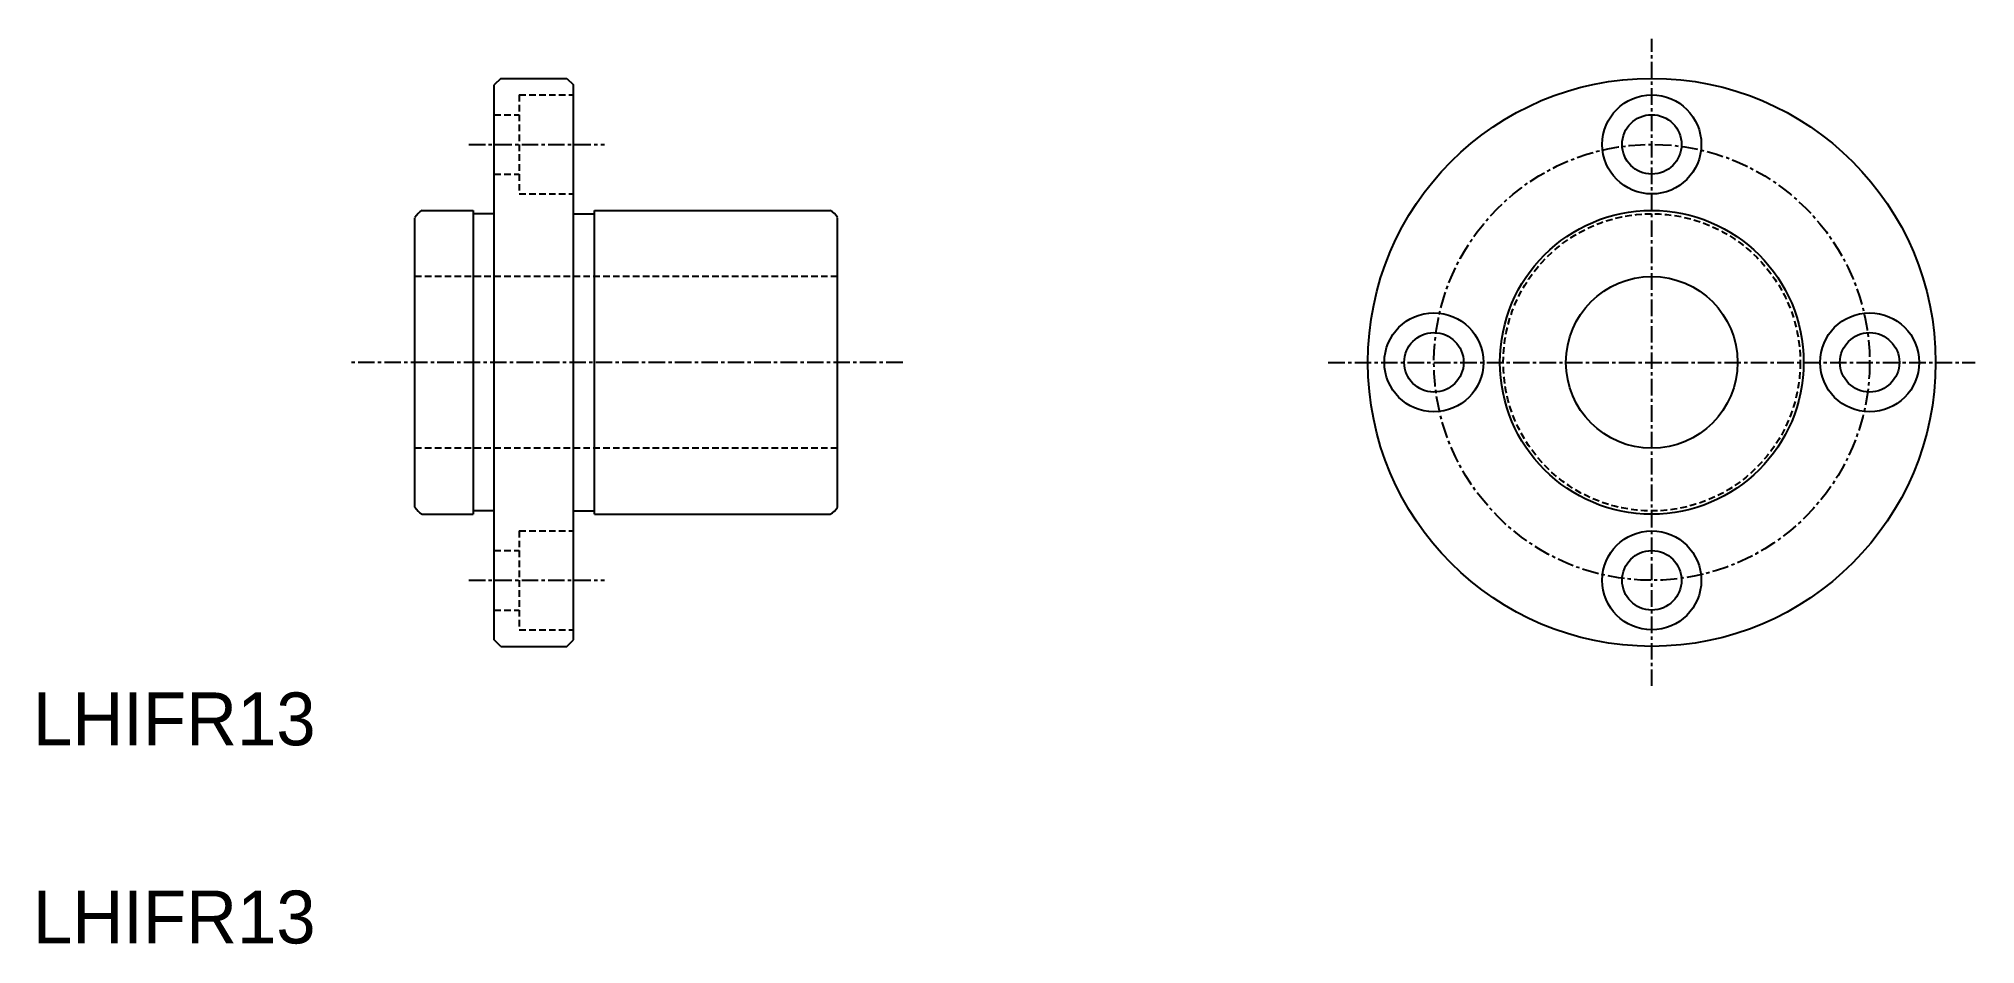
# Model space of a CAD drawing. Extents: x 195 to 342, y 141 to 210.
import ezdxf

# ---------------------------------------------------------------- set-up
doc = ezdxf.new("R2010")
doc.units = 0
doc.linetypes.add('CENTER', pattern=[2, 1.25, -0.25, 0.25, -0.25])
doc.linetypes.add('DASHED', pattern=[0.75, 0.5, -0.25])
doc.layers.get('0').update_dxf_attribs({"linetype": 'CONTINUOUS'})
doc.layers.add('CENTER', color=1, linetype='CENTER')

msp = doc.modelspace()

# ---------------------------------------------------------------- linework, layer by layer
at = {"color": 7, "linetype": 'CONTINUOUS'}
for p, q in [((230.18, 206.99), (229.68, 206.49)), ((230.18, 206.99), (235.18, 206.99)), ((235.18, 206.99), (235.68, 206.49)), ((229.68, 164.49), (229.68, 206.49)), ((235.68, 164.49), (235.68, 206.49)), ((224.23, 196.99), (228.08, 196.99)), ((228.08, 196.99), (228.08, 173.99)), ((229.68, 196.74), (228.08, 196.74)), ((235.68, 196.74), (237.28, 196.74)), ((237.28, 196.99), (255.14, 196.99)), ((237.28, 173.99), (237.28, 196.99)), ((223.68, 174.53), (223.68, 196.44)), ((255.68, 174.53), (255.68, 196.44)), ((224.23, 173.99), (228.08, 173.99)), ((229.68, 174.24), (228.08, 174.24)), ((235.68, 174.24), (237.28, 174.24)), ((237.28, 173.99), (255.14, 173.99)), ((230.18, 163.99), (229.68, 164.49)), ((235.18, 163.99), (235.68, 164.49)), ((230.18, 163.99), (235.18, 163.99))]:
    msp.add_line(p, q, dxfattribs=at)
at = {"color": 3, "linetype": 'DASHED'}
for p, q in [((231.58, 205.74), (231.58, 198.24)), ((231.58, 205.74), (235.68, 205.74)), ((229.68, 204.24), (231.58, 204.24)), ((229.68, 199.74), (231.58, 199.74)), ((231.58, 198.24), (235.68, 198.24)), ((255.68, 191.99), (223.68, 191.99)), ((255.68, 178.99), (223.68, 178.99)), ((231.58, 172.74), (231.58, 165.24)), ((231.58, 172.74), (235.68, 172.74)), ((229.68, 171.24), (231.58, 171.24)), ((229.68, 166.74), (231.58, 166.74)), ((231.58, 165.24), (235.68, 165.24))]:
    msp.add_line(p, q, dxfattribs=at)
at = {"color": 7, "linetype": 'CONTINUOUS'}
for centre, radius in [((317.35, 185.49), 21.5), ((317.35, 201.99), 3.75), ((317.35, 201.99), 2.25), ((317.35, 185.49), 11.5), ((317.35, 185.49), 6.5), ((300.85, 185.49), 3.75), ((333.85, 185.49), 3.75), ((300.85, 185.49), 2.25), ((333.85, 185.49), 2.25), ((317.35, 168.99), 3.75), ((317.35, 168.99), 2.25)]:
    msp.add_circle(centre, radius, dxfattribs=at)
at = {"color": 3, "linetype": 'DASHED'}
msp.add_circle((317.35, 185.49), 11.25, dxfattribs=at)
at = {"color": 7, "linetype": 'CONTINUOUS'}
for centre, start, end in [((224.83, 195.84), 117.7958, 152.2042), ((254.53, 195.84), 27.7958, 62.2042), ((224.83, 175.14), 207.7958, 242.2042), ((254.53, 175.14), 297.7958, 332.2042)]:
    msp.add_arc(centre, 1.3, start, end, dxfattribs=at)
at = {"layer": 'CENTER', "color": 1, "linetype": 'CENTER'}
for p, q in [((317.35, 160.99), (317.35, 209.99)), ((227.76, 201.99), (238.03, 201.99)), ((260.62, 185.49), (218.78, 185.49)), ((292.85, 185.49), (341.85, 185.49)), ((227.76, 168.99), (238.03, 168.99))]:
    msp.add_line(p, q, dxfattribs=at)
msp.add_circle((317.35, 185.49), 16.5, dxfattribs=at)

# ---------------------------------------------------------------- texts
at = {"color": 7, "linetype": 'CONTINUOUS'}
for p in [(194.75, 156.5), (194.75, 141.5)]:
    msp.add_text('LHIFR13', height=4, dxfattribs=at).set_placement(p)

doc.saveas('drawing.dxf')
